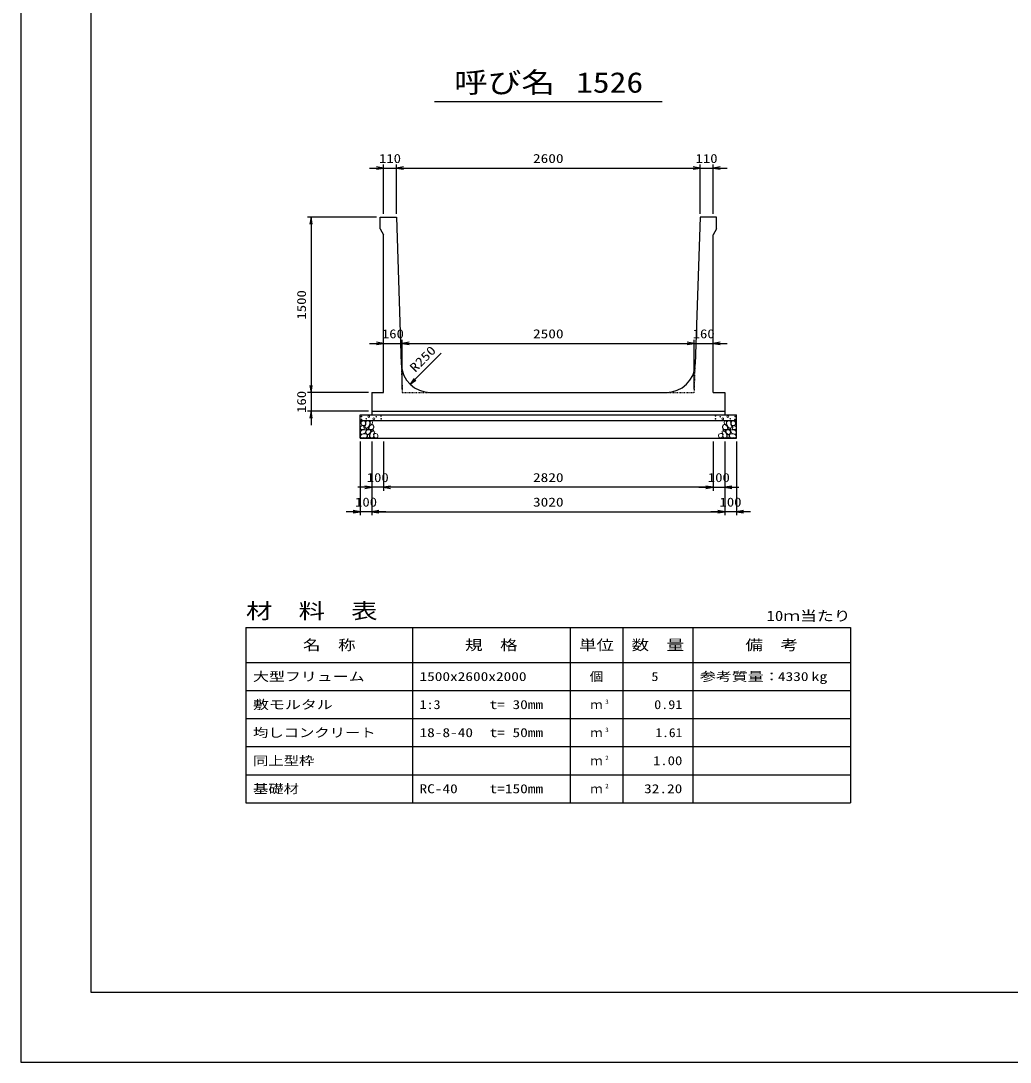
# Model space of a CAD drawing. Units: millimetres at full size. Extents: x 0 to 25230, y 0 to 17820.
# Drawn here: x 0 to 8469, y 0 to 8910 of the extents above; entities that cross this region are included whole.
import ezdxf
from ezdxf.enums import TextEntityAlignment as Align

# ---------------------------------------------------------------- set-up
doc = ezdxf.new("R2010")
doc.units = ezdxf.units.MM
doc.linetypes.add('DASHED_SPACED', pattern=[12, 6, -6])
for name, color, linetype, lineweight in [('0_2', 7, 'Continuous', 25), ('D-DCR-HCHn', 4, 'Continuous', 9), ('D-MTR-FRAM', 7, 'Continuous', 25), ('D-MTR-LINE', 7, 'Continuous', 25), ('D-STR-DIM', 7, 'Continuous', 25), ('D-STR-STRn', 1, 'Continuous', 25), ('D-TTL', 2, 'Continuous', 25), ('D-TTL-TXT', 7, 'Continuous', 25)]:
    doc.layers.add(name, color=color, linetype=linetype, lineweight=lineweight)
doc.layers.add('D-MTR', color=7, linetype='Continuous')
doc.layers.add('D-MTR-TXT', color=7, linetype='Continuous')
doc.styles.add('ＭＳ ゴシック', font='')
doc.styles.get('ＭＳ ゴシック').set_extended_font_data('MS Gothic')

# ---------------------------------------------------------------- blocks, each defined once
blk = doc.blocks.new('open_arrow')
at = {"color": 0, "linetype": 'Continuous', "lineweight": -2}
blk.add_lwpolyline([(7.5, 1.25), (0, 0), (7.5, -1.25)], dxfattribs=at)

msp = doc.modelspace()

# ---------------------------------------------------------------- linework, layer by layer
at = {"layer": '0_2'}
for p, q in [((3005, 5309.663), (3005, 4889.663)), ((3105, 5309.663), (3105, 4889.663)), ((3105, 5309.663), (3105, 4889.663)), ((5925, 5309.663), (5925, 4889.663)), ((3225, 4919.663), (2885, 4919.663)), ((5925, 4919.663), (3105, 4919.663))]:
    msp.add_line(p, q, dxfattribs=at)
at = {"layer": 'D-DCR-HCHn'}
for points in [[(2910.46, 5440.018), (2905.26, 5424.416), (2912.194, 5414.015), (2929.53, 5412.281), (2941.366, 5417.362), (2936.464, 5429.617), (2939.932, 5436.551), (2932.997, 5443.486), (2922.596, 5446.953)], [(2943.399, 5483.358), (2927.796, 5486.825), (2913.928, 5479.891), (2912.194, 5464.289), (2915.661, 5452.154), (2932.997, 5446.953), (2945.132, 5446.953), (2950.333, 5455.621), (2950.333, 5474.69)], [(2957.267, 5485.092), (2952.067, 5469.49), (2953.8, 5452.154), (2941.665, 5433.084), (2957.267, 5424.416), (2974.603, 5433.084), (2985.005, 5446.953), (2988.472, 5469.49), (2985.005, 5481.625), (2974.603, 5486.825)], [(2986.739, 5443.486), (2978.071, 5422.683), (2985.005, 5414.015), (3005.808, 5414.015), (3014.476, 5417.482), (3023.144, 5429.617), (3023.144, 5440.018), (3014.476, 5453.887), (3004.074, 5455.621)], [(2990.206, 5481.625), (2990.206, 5460.822), (2998.874, 5455.621), (3007.542, 5460.822), (3009.275, 5472.957), (3007.542, 5483.358), (2995.407, 5486.825)], [(6043.261, 5443.486), (6051.929, 5422.683), (6044.995, 5414.015), (6024.192, 5414.015), (6015.524, 5417.482), (6006.856, 5429.617), (6006.856, 5440.018), (6015.524, 5453.887), (6025.926, 5455.621)], [(6039.794, 5481.625), (6039.794, 5460.822), (6031.126, 5455.621), (6022.458, 5460.822), (6020.725, 5472.957), (6022.458, 5483.358), (6034.593, 5486.825)], [(6072.733, 5485.092), (6077.933, 5469.49), (6076.2, 5452.154), (6088.335, 5433.084), (6072.733, 5424.416), (6055.397, 5433.084), (6044.995, 5446.953), (6041.528, 5469.49), (6044.995, 5481.625), (6055.397, 5486.825)], [(6086.601, 5483.358), (6102.204, 5486.825), (6116.072, 5479.891), (6117.806, 5464.289), (6114.339, 5452.154), (6097.003, 5446.953), (6084.868, 5446.953), (6079.667, 5455.621), (6079.667, 5474.69)], [(6119.54, 5440.018), (6124.74, 5424.416), (6117.806, 5414.015), (6100.47, 5412.281), (6088.634, 5417.362), (6093.536, 5429.617), (6090.068, 5436.551), (6097.003, 5443.486), (6107.404, 5446.953)], [(2943.366, 5382.419), (2956.208, 5401.681), (2954.603, 5406.497), (2936.946, 5411.312), (2920.894, 5409.707), (2909.658, 5400.076), (2908.052, 5388.84), (2909.658, 5377.604), (2922.499, 5374.393)], [(2949.787, 5342.29), (2961.023, 5347.105), (2964.234, 5363.157), (2957.813, 5374.393), (2946.577, 5377.604), (2932.13, 5375.999), (2916.078, 5369.578), (2908.052, 5359.947), (2908.052, 5348.711), (2912.868, 5342.29), (2932.13, 5343.895)], [(2960.735, 5424.416), (2952.067, 5417.482), (2955.534, 5412.281), (2967.669, 5412.281), (2972.87, 5414.015), (2976.337, 5420.949), (2971.136, 5426.15)], [(2988.311, 5382.419), (2996.337, 5401.681), (2989.916, 5409.707), (2970.654, 5409.707), (2962.628, 5406.497), (2954.603, 5395.261), (2954.603, 5385.63), (2962.628, 5372.788), (2972.259, 5371.183)], [(2985.101, 5347.105), (2985.101, 5366.367), (2977.075, 5371.183), (2969.049, 5366.367), (2967.444, 5355.131), (2969.049, 5345.5), (2980.285, 5342.29)], [(3015.599, 5343.895), (3020.415, 5358.342), (3018.81, 5374.393), (3030.046, 5392.05), (3015.599, 5400.076), (2999.548, 5392.05), (2989.916, 5379.209), (2986.706, 5358.342), (2989.916, 5347.105), (2999.548, 5342.29)], [(3012.389, 5400.076), (3020.415, 5406.497), (3017.204, 5411.312), (3005.968, 5411.312), (3001.153, 5409.707), (2997.942, 5403.287), (3002.758, 5398.471)], [(3028.441, 5345.5), (3042.887, 5342.29), (3055.729, 5348.711), (3057.334, 5363.157), (3054.124, 5374.393), (3038.072, 5379.209), (3026.836, 5379.209), (3022.02, 5371.183), (3022.02, 5353.526)], [(6001.559, 5345.5), (5987.113, 5342.29), (5974.271, 5348.711), (5972.666, 5363.157), (5975.876, 5374.393), (5991.928, 5379.209), (6003.164, 5379.209), (6007.98, 5371.183), (6007.98, 5353.526)], [(6014.401, 5343.895), (6009.585, 5358.342), (6011.19, 5374.393), (5999.954, 5392.05), (6014.401, 5400.076), (6030.452, 5392.05), (6040.084, 5379.209), (6043.294, 5358.342), (6040.084, 5347.105), (6030.452, 5342.29)], [(6017.611, 5400.076), (6009.585, 5406.497), (6012.796, 5411.312), (6024.032, 5411.312), (6028.847, 5409.707), (6032.058, 5403.287), (6027.242, 5398.471)], [(6041.689, 5382.419), (6033.663, 5401.681), (6040.084, 5409.707), (6059.346, 5409.707), (6067.372, 5406.497), (6075.397, 5395.261), (6075.397, 5385.63), (6067.372, 5372.788), (6057.741, 5371.183)], [(6044.899, 5347.105), (6044.899, 5366.367), (6052.925, 5371.183), (6060.951, 5366.367), (6062.556, 5355.131), (6060.951, 5345.5), (6049.715, 5342.29)], [(6069.265, 5424.416), (6077.933, 5417.482), (6074.466, 5412.281), (6062.331, 5412.281), (6057.13, 5414.015), (6053.663, 5420.949), (6058.864, 5426.15)], [(6080.213, 5342.29), (6068.977, 5347.105), (6065.766, 5363.157), (6072.187, 5374.393), (6083.423, 5377.604), (6097.87, 5375.999), (6113.922, 5369.578), (6121.948, 5359.947), (6121.948, 5348.711), (6117.132, 5342.29), (6097.87, 5343.895)], [(6086.634, 5382.419), (6073.792, 5401.681), (6075.397, 5406.497), (6093.054, 5411.312), (6109.106, 5409.707), (6120.342, 5400.076), (6121.948, 5388.84), (6120.342, 5377.604), (6107.501, 5374.393)]]:
    msp.add_lwpolyline(points, close=True, dxfattribs=at)
for centre, radius in [((2915.727, 5523.618), 3), ((2978.336, 5523.618), 7.5), ((3042.708, 5522.827), 3), ((3083.131, 5529.669), 3), ((5946.869, 5529.669), 3), ((5987.292, 5522.827), 3), ((6051.664, 5523.618), 7.5), ((6114.273, 5523.618), 3), ((2916.869, 5498.573), 3), ((2957.292, 5505.414), 3), ((3021.664, 5504.623), 7.5), ((3084.273, 5504.623), 3), ((5945.727, 5504.623), 3), ((6008.336, 5504.623), 7.5), ((6072.708, 5505.414), 3), ((6113.131, 5498.573), 3)]:
    msp.add_circle(centre, radius, dxfattribs=at)
at = {"layer": 'D-MTR-FRAM'}
for p, q in [((1927.5, 3719.663), (7102.5, 3719.663)), ((1927.5, 3719.663), (1927.5, 2219.663)), ((7102.5, 3719.663), (7102.5, 2219.663)), ((1927.5, 2219.663), (7102.5, 2219.663))]:
    msp.add_line(p, q, dxfattribs=at)
at = {"layer": 'D-MTR-LINE'}
for p, q in [((3352.5, 3719.663), (3352.5, 2219.663)), ((4702.5, 3719.663), (4702.5, 2219.663)), ((5152.5, 3719.663), (5152.5, 2219.663)), ((5752.5, 3719.663), (5752.5, 2219.663)), ((1927.5, 3419.663), (7102.5, 3419.663)), ((1927.5, 3179.663), (7102.5, 3179.663)), ((1927.5, 2939.663), (7102.5, 2939.663)), ((1927.5, 2699.663), (7102.5, 2699.663)), ((1927.5, 2459.663), (7102.5, 2459.663))]:
    msp.add_line(p, q, dxfattribs=at)
at = {"layer": 'D-STR-DIM'}
for p, q in [((3105, 7259.663), (3105, 7679.663)), ((3215, 7259.663), (3215, 7679.663)), ((3215, 7259.663), (3215, 7679.663)), ((5815, 7259.663), (5815, 7679.663)), ((5815, 7259.663), (5815, 7679.663)), ((5925, 7259.663), (5925, 7679.663)), ((2985, 7649.663), (3335, 7649.663)), ((3215, 7649.663), (5815, 7649.663)), ((5695, 7649.663), (6045, 7649.663)), ((3045, 7229.663), (2455, 7229.663)), ((2485, 7229.663), (2485, 5729.663)), ((2985, 6149.663), (3385, 6149.663)), ((3265, 5759.663), (3265, 6179.663)), ((3265, 5759.663), (3265, 6179.663)), ((3265, 6149.663), (5765, 6149.663)), ((5645, 6149.663), (6045, 6149.663)), ((5765, 5759.663), (5765, 6179.663)), ((5765, 5759.663), (5765, 6179.663)), ((3332.998, 5799.965), (3598.163, 6065.131)), ((2485, 5849.663), (2485, 5449.663)), ((2975, 5729.663), (2455, 5729.663)), ((2975, 5729.663), (2455, 5729.663)), ((2975, 5569.663), (2455, 5569.663)), ((2905, 5309.663), (2905, 4679.663)), ((3005, 5309.663), (3005, 4679.663)), ((3005, 5309.663), (3005, 4679.663)), ((5925, 5309.663), (5925, 4889.663)), ((6025, 5309.663), (6025, 4679.663)), ((6025, 5309.663), (6025, 4679.663)), ((6025, 5309.663), (6025, 4889.663)), ((6125, 5309.663), (6125, 4679.663)), ((5805, 4919.663), (6145, 4919.663)), ((3125, 4709.663), (2785, 4709.663)), ((3005, 4709.663), (6025, 4709.663)), ((6245, 4709.663), (5905, 4709.663))]:
    msp.add_line(p, q, dxfattribs=at)
at = {"layer": 'D-STR-STRn'}
for p, q in [((3075, 7229.663), (3215, 7229.663)), ((3075, 7129.663), (3075, 7229.663)), ((3215, 7229.663), (3256.944, 5971.334)), ((5815, 7229.663), (5773.056, 5971.334)), ((5955, 7229.663), (5815, 7229.663)), ((5955, 7129.663), (5955, 7229.663)), ((3075, 7129.663), (3105, 7079.663)), ((5955, 7129.663), (5925, 7079.663)), ((3105, 5729.663), (3105, 7079.663)), ((5925, 5729.663), (5925, 7079.663)), ((3005, 5729.663), (3005, 5569.663)), ((3005, 5729.663), (3105, 5729.663)), ((3506.806, 5729.663), (5523.194, 5729.663)), ((5925, 5729.663), (6025, 5729.663)), ((6025, 5729.663), (6025, 5569.663)), ((2905, 5339.663), (2905, 5539.663)), ((2905, 5539.663), (6125, 5539.663)), ((3005, 5569.663), (6025, 5569.663)), ((3005, 5569.663), (3005, 5539.663)), ((6025, 5569.663), (6025, 5539.663)), ((6125, 5339.663), (6125, 5539.663)), ((2905, 5489.663), (6125, 5489.663)), ((2905, 5339.663), (6125, 5339.663))]:
    msp.add_line(p, q, dxfattribs=at)
at = {"layer": 'D-STR-STRn', "color": 2, "linetype": 'DASHED_SPACED'}
for p, q in [((3256.944, 5971.334), (3265, 5729.663)), ((5765, 5729.663), (5773.056, 5971.334)), ((3265, 5729.663), (3506.806, 5729.663)), ((5523.194, 5729.663), (5765, 5729.663))]:
    msp.add_line(p, q, dxfattribs=at)
at = {"layer": 'D-STR-STRn'}
for centre, start, end in [((3506.806, 5979.663), 181.90915, 270), ((5523.194, 5979.663), 270, 358.09085)]:
    msp.add_arc(centre, 250, start, end, dxfattribs=at)
at = {"layer": 'D-TTL'}
for points in [[(0, 0), (25230, 0), (25230, 17820), (0, 17820)], [(600, 600), (24630, 600), (24630, 17220), (600, 17220)]]:
    msp.add_lwpolyline(points, close=True, dxfattribs=at)
at = {"layer": 'D-TTL-TXT'}
msp.add_line((3540, 8219.663), (5490, 8219.663), dxfattribs=at)

# ---------------------------------------------------------------- block references
at = {"layer": '0_2', "xscale": 8, "yscale": 8, "rotation": 180}
for p in [(3005, 4919.663), (5925, 4919.663)]:
    msp.add_blockref('open_arrow', p, dxfattribs=at)
at = {"layer": '0_2', "xscale": 8, "yscale": 8}
msp.add_blockref('open_arrow', (3105, 4919.663), dxfattribs=at)
msp.add_blockref('open_arrow', (3105, 4919.663), dxfattribs=at)
at = {"layer": 'D-STR-DIM', "xscale": 8, "yscale": 8}
for p, rotation in [((3105, 7649.663), 180), ((5815, 7649.663), 180), ((5815, 7649.663), 180), ((2485, 7229.663), 270), ((3105, 6149.663), 180), ((5765, 6149.663), 180), ((5765, 6149.663), 180), ((3332.998, 5799.965), 45), ((2485, 5729.663), 90), ((2485, 5729.663), 90), ((2485, 5569.663), 270), ((5925, 4919.663), 180), ((2905, 4709.663), 180), ((6025, 4709.663), 180), ((6025, 4709.663), 180)]:
    msp.add_blockref('open_arrow', p, dxfattribs=dict(at, rotation=rotation))
for p in [(3215, 7649.663), (3215, 7649.663), (5925, 7649.663), (3265, 6149.663), (3265, 6149.663), (5925, 6149.663), (6025, 4919.663), (3005, 4709.663), (3005, 4709.663), (6125, 4709.663)]:
    msp.add_blockref('open_arrow', p, dxfattribs=at)

# ---------------------------------------------------------------- texts
at = {"layer": '0_2', "style": 'ＭＳ ゴシック'}
for s, width, p in [('100', 1.2, (3055, 5002.163)), ('2820', 1.25, (4515, 5002.163))]:
    msp.add_text(s, height=76.98, dxfattribs=dict(at, width=width)).set_placement(p, align=Align.MIDDLE_CENTER)
at = {"layer": 'D-MTR', "style": 'ＭＳ ゴシック', "width": 1.25}
msp.add_text('材\u3000料\u3000表', height=132, dxfattribs=at).set_placement((1927.5, 3755.663), align=Align.BOTTOM_LEFT)
at = {"layer": 'D-MTR', "style": 'ＭＳ ゴシック', "width": 1.2}
msp.add_text('10ｍ当たり', height=87.98, dxfattribs=at).set_placement((7102.5, 3748.663), align=Align.BOTTOM_RIGHT)
at = {"layer": 'D-MTR-TXT', "style": 'ＭＳ ゴシック'}
for s, height, width, p in [('名\u3000称', 87.98, 1.25, (2640, 3569.663)), ('規\u3000格', 87.98, 1.25, (4027.5, 3569.663)), ('単位', 87.98, 1.25, (4927.5, 3569.663)), ('数\u3000量', 87.98, 1.25, (5452.5, 3569.663)), ('備\u3000考', 87.98, 1.25, (6427.5, 3569.663)), ('個', 76.98, 1.1, (4927.5, 3299.663))]:
    msp.add_text(s, height=height, dxfattribs=dict(at, width=width)).set_placement(p, align=Align.MIDDLE_CENTER)
for s, width, p in [('大型フリューム', 1.3, (1987.5, 3299.663)), ('1500x2600x2000', 1.25, (3412.5, 3299.663)), ('参考質量：    kg', 1.3, (5812.5, 3299.663)), ('敷モルタル', 1.3, (1987.5, 3059.663)), ('1:3', 1.15, (3412.5, 3059.663)), ('t= 30mm', 1.25, (4012.5, 3059.663)), ('均しコンクリート', 1.25, (1987.5, 2819.663)), ('18-8-40', 1.25, (3412.5, 2819.663)), ('t= 50mm', 1.25, (4012.5, 2819.663)), ('同上型枠', 1.25, (1987.5, 2579.663)), ('基礎材', 1.25, (1987.5, 2339.663)), ('RC-40', 1.25, (3412.5, 2339.663)), ('t=150mm', 1.25, (4012.5, 2339.663))]:
    msp.add_text(s, height=76.98, dxfattribs=dict(at, width=width)).set_placement(p, align=Align.MIDDLE_LEFT)
for s, width, p in [('5', 1.15, (5457.83, 3299.663)), ('4330', 1.25, (6742.5, 3299.663)), ('0.91', 1.15, (5662.5, 3059.663)), ('1.61', 1.1, (5662.5, 2819.663)), ('1.00', 1.2, (5662.5, 2579.663)), ('32.20', 1.25, (5662.5, 2339.663))]:
    msp.add_text(s, height=76.98, dxfattribs=dict(at, width=width)).set_placement(p, align=Align.MIDDLE_RIGHT)
for p in [(4927.5, 3059.663), (4927.5, 2819.663), (4927.5, 2579.663), (4927.5, 2339.663)]:
    msp.add_text('ｍ', height=76.98, dxfattribs=at).set_placement(p, align=Align.MIDDLE_CENTER)
at = {"layer": 'D-MTR-TXT', "style": 'ＭＳ ゴシック', "width": 1.15}
for s, p in [('3', (5002.5, 3052.663)), ('3', (5002.5, 2812.663)), ('2', (5002.5, 2572.663)), ('2', (5002.5, 2332.663))]:
    msp.add_text(s, height=38.49, dxfattribs=at).set_placement(p, align=Align.BOTTOM_LEFT)
at = {"layer": 'D-STR-DIM', "style": 'ＭＳ ゴシック'}
for s, width, p in [('110', 1.2, (3160, 7732.163)), ('2600', 1.25, (4515, 7732.163)), ('110', 1.2, (5870, 7732.163)), ('160', 1.2, (3185, 6232.163)), ('2500', 1.25, (4515, 6232.163)), ('160', 1.2, (5845, 6232.163)), ('100', 1.2, (5975, 5002.163)), ('100', 1.2, (2955, 4792.163)), ('3020', 1.25, (4515, 4792.163)), ('100', 1.2, (6075, 4792.163))]:
    msp.add_text(s, height=76.98, dxfattribs=dict(at, width=width)).set_placement(p, align=Align.MIDDLE_CENTER)
at = {"layer": 'D-STR-DIM', "style": 'ＭＳ ゴシック', "width": 1.2}
for s, p in [('1500', (2402.5, 6479.663)), ('160', (2402.5, 5649.663))]:
    msp.add_text(s, height=76.98, rotation=90, dxfattribs=at).set_placement(p, align=Align.MIDDLE_CENTER)
at = {"layer": 'D-STR-DIM', "style": 'ＭＳ ゴシック', "width": 1.25}
msp.add_text('R250', height=76.98, rotation=45, dxfattribs=at).set_placement((3391.408, 5881.003), align=Align.BOTTOM_LEFT)
at = {"layer": 'D-TTL-TXT', "style": 'ＭＳ ゴシック', "width": 1.2}
for s, p in [('呼び名', (4140, 8242.163)), ('1526', (5040, 8242.163))]:
    msp.add_text(s, height=176, dxfattribs=at).set_placement(p, align=Align.BOTTOM_CENTER)

doc.saveas('drawing.dxf')
